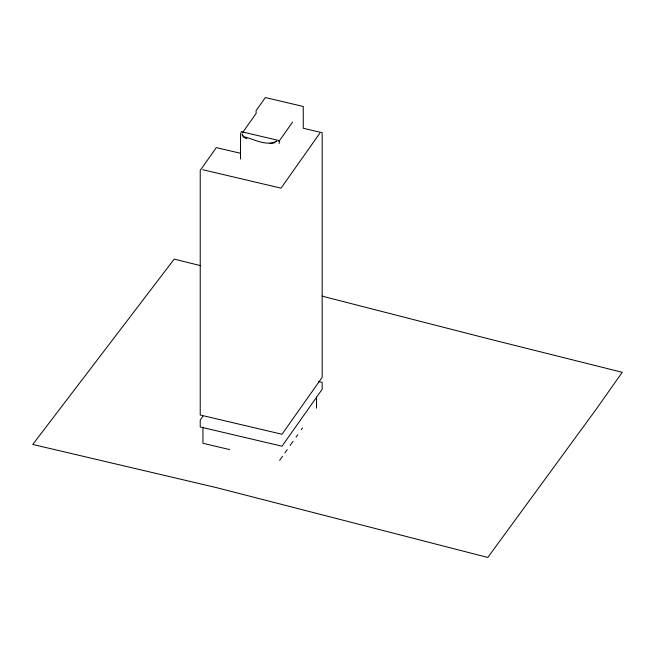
<?xml version="1.0" encoding="UTF-8"?>
<svg xmlns="http://www.w3.org/2000/svg" width="655" height="655" viewBox="0 0 655 655"><rect width="100%" height="100%" fill="white"/><g stroke="black" fill="none" stroke-linecap="round" stroke-linejoin="round"><path stroke-width="0.98" d="M242.391 132.908L256.113 113.471L256.113 110.605L265.332 97.538L303.265 106.462L303.265 128.257L322.17 132.711L322.17 377.345L282.01 434.257L200.225 415.016L200.225 170.374L216.306 147.596L240.295 153.237M278.891 141.496L292.613 122.059M319.787 133.243L281.036 188.141L202.706 169.71M202.935 416.228L200.225 420.06L200.225 426.97L282.01 446.202L322.17 389.299L322.17 382.397L318.395 381.505M279.636 460.375L282.567 456.232M284.909 452.916L287.25 449.6M290.173 445.449L293.096 441.306M296.027 437.163L297.779 434.674M301.292 429.696L302.463 428.034M275.165 142.733L269.77 143.625M229.627 449.576L202.935 443.296L202.935 427.166M200.757 265.693L174.197 259.126L32.75 444.458L216.322 487.59L487.811 557.462L596.025 409.465L622.25 372.294L488.81 338.905L322.096 296.134M244.446 137.558L246.927 138.68M242.653 135.708L243.627 137.182M316.512 397.045L316.512 408.139M279.177 143.445L279.177 140.588L241.253 131.663L240.524 134.594L240.524 159.018M276.639 141.57L276.639 141.038C266.56 146.867 253.821 138.999 243.627 136.649L242.162 134.431L242.162 134.971"/></g></svg>
